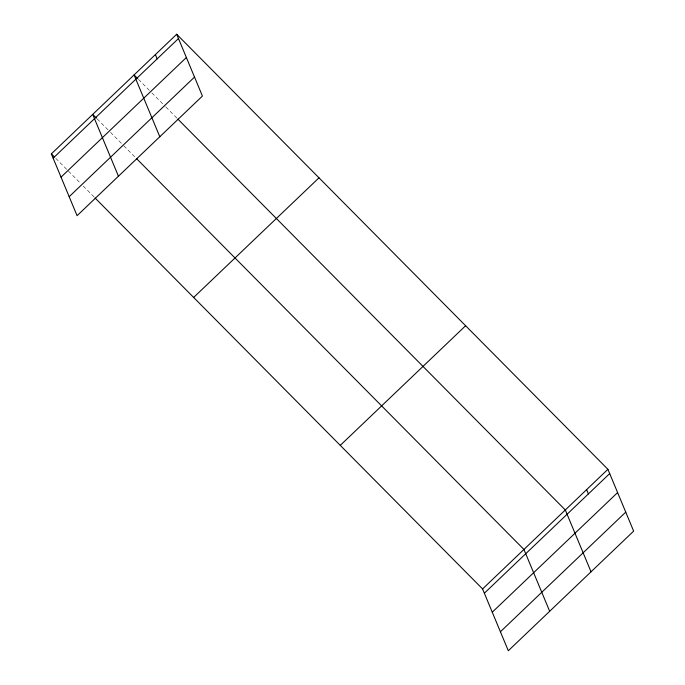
<?xml version="1.0" encoding="UTF-8"?>
<svg xmlns="http://www.w3.org/2000/svg" width="685" height="685" viewBox="0 0 685 685"><rect width="100%" height="100%" fill="white"/><g stroke="black" fill="none" stroke-linecap="round" stroke-linejoin="round"><path stroke-width="0.51" stroke-dasharray="3.42 2.57" d="M138.524 79.409L151.12 92.124M151.864 92.869L165.205 106.329M165.95 107.074L177.064 118.291M97.159 118.89L109.763 131.597M110.499 132.351L123.103 145.057M123.839 145.811L135.698 157.773M55.793 158.363L80.256 183.041M83.219 186.029L94.342 197.246"/><path stroke-width="1.03" d="M176.687 34.25L202.426 96.063L77.08 215.689L51.349 153.877L176.687 34.25L607.92 469.311L633.651 531.123L508.313 650.75L482.574 588.937L95.078 197.999M53.13 158.158L178.468 38.531M61.033 177.141L186.371 57.514M69.176 196.706L194.514 77.08M193.658 297.444L318.996 177.817M340.274 445.37L465.612 325.735M482.574 588.937L607.92 469.311M484.355 593.21L609.701 473.583M492.267 612.202L617.605 492.575M500.41 631.767L625.747 512.132M137.779 78.664L134.072 74.922L159.802 136.735M177.8 119.044L565.305 509.983L591.035 571.795M96.422 118.137L92.715 114.404L118.445 176.216M136.443 158.518L523.939 549.456L549.67 611.268M51.349 153.877L54.312 156.874M586.608 489.647L588.389 493.919M155.384 54.586L157.165 58.867"/></g></svg>
